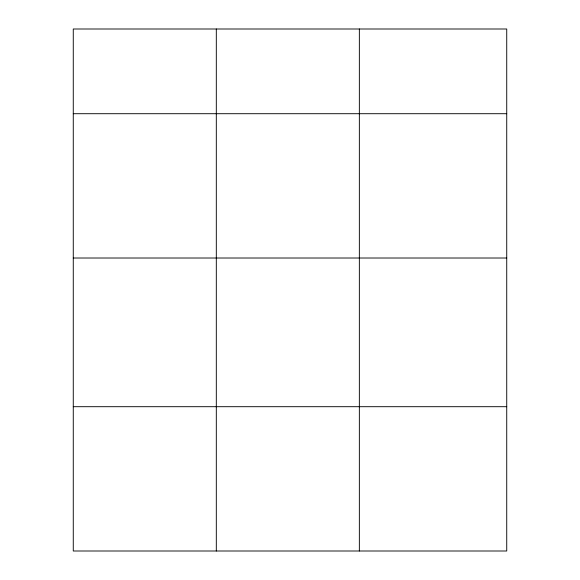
<?xml version="1.0" encoding="UTF-8"?>
<svg xmlns="http://www.w3.org/2000/svg" width="580" height="580" viewBox="0 0 580 580"><rect width="100%" height="100%" fill="white"/><g stroke="black" fill="none" stroke-linecap="round" stroke-linejoin="round"><path stroke-width="0.87" d="M506.732 258.013L506.732 29L73.269 29L73.269 551L506.732 551L506.732 258.013L73.269 258.013M73.269 113.709L506.732 113.709M73.269 406.696L506.732 406.696M359.353 29L359.353 551M216.311 29L216.311 551"/></g></svg>
